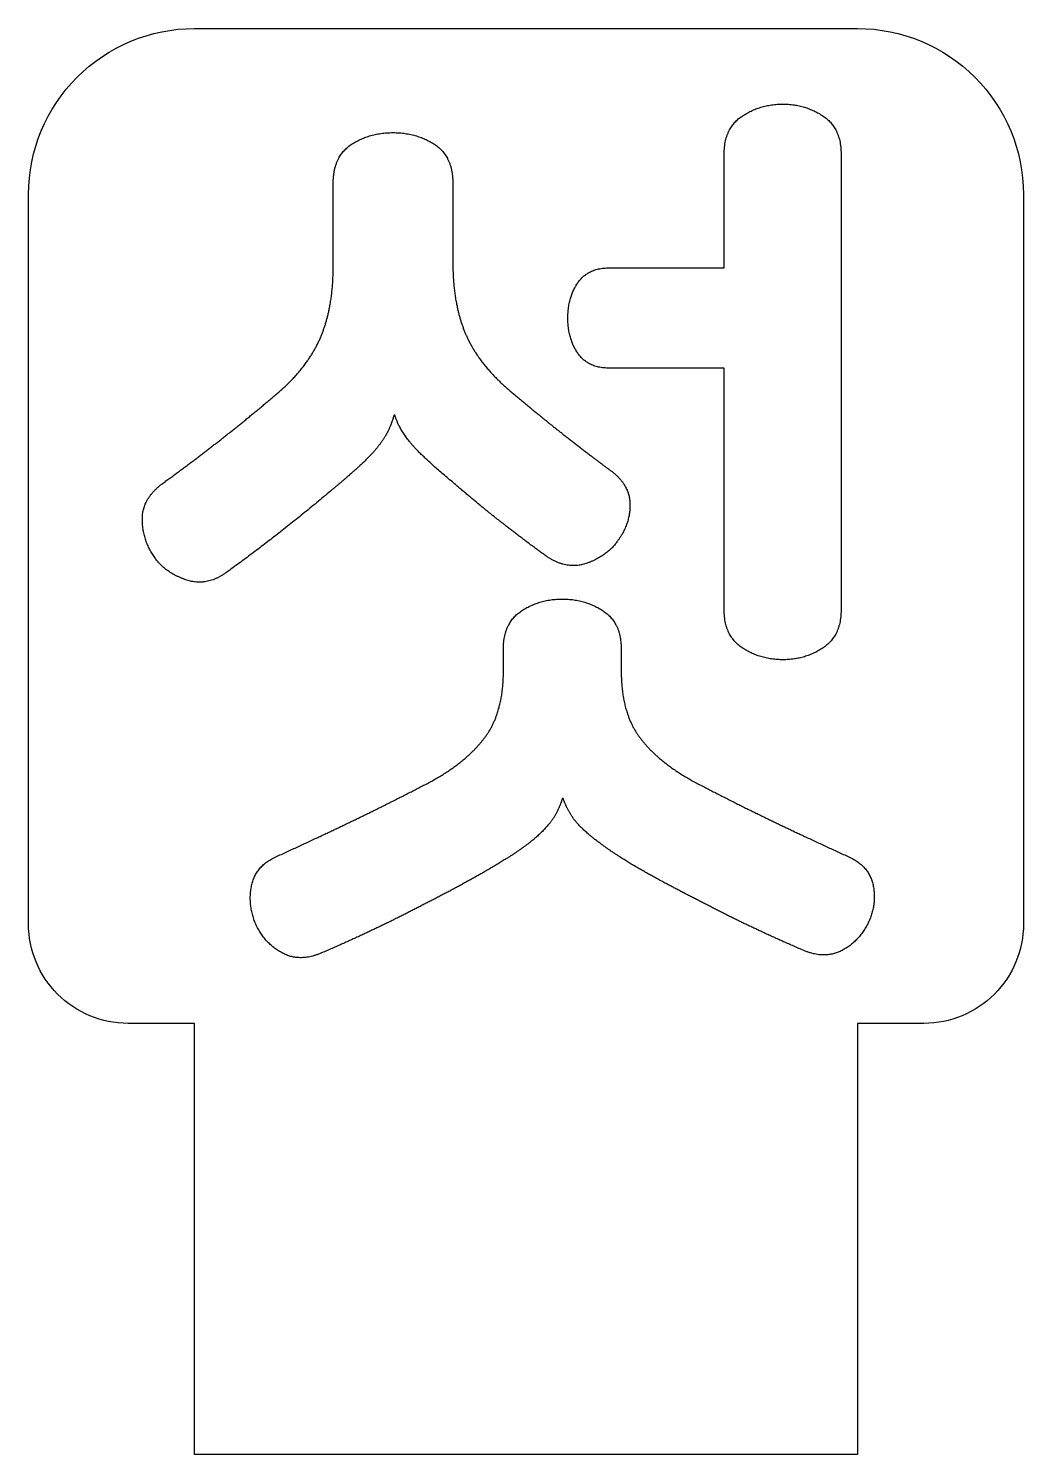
# Model space of a CAD drawing. Header units: millimetres. Extents: x 350 to 380, y -39 to 4.
import ezdxf

# ---------------------------------------------------------------- set-up
doc = ezdxf.new("R2010")
doc.units = ezdxf.units.MM
doc.layers.get('0').update_dxf_attribs({"linetype": 'CONTINUOUS'})

msp = doc.modelspace()

# ---------------------------------------------------------------- linework, layer by layer
for p, q in [((370.977, -3.218), (370.977, 0.222)), ((374.5, 0.222), (374.5, -13.537)), ((359.188, -3.162), (359.188, -0.666)), ((362.794, -0.666), (362.794, -3.051)), ((367.51, -3.218), (370.977, -3.218)), ((370.977, -6.241), (367.51, -6.241)), ((370.977, -13.537), (370.977, -6.241)), ((361.046, -7.656), (361.019, -7.656)), ((364.32, -15.368), (364.32, -14.702)), ((367.87, -14.702), (367.87, -15.368)), ((366.123, -19.223), (366.095, -19.223))]:
    msp.add_line(p, q)
msp.add_lwpolyline([(353, -26, -0.414214), (350, -23), (350, -1, -0.414214), (355, 4), (375, 4, -0.414214), (380, -1), (380, -23, -0.414214), (377, -26), (375, -26), (375, -39), (355, -39), (355, -26)], format="xyb", close=True)
for points in [[(370.977, 0.222), (370.977, 0.999), (371.518, 1.359)], [(371.518, 1.359), (372.059, 1.72), (372.752, 1.72)], [(372.752, 1.72), (373.418, 1.72), (373.959, 1.359)], [(373.959, 1.359), (374.5, 0.999), (374.5, 0.222)], [(359.188, -0.666), (359.188, 0.139), (359.729, 0.499)], [(359.729, 0.499), (360.27, 0.86), (360.991, 0.86)], [(360.991, 0.86), (361.712, 0.86), (362.253, 0.499)], [(362.253, 0.499), (362.794, 0.139), (362.794, -0.666)], [(358.813, -5.298), (359.188, -4.411), (359.188, -3.162)], [(362.794, -3.051), (362.794, -4.3), (363.169, -5.187)], [(366.567, -3.662), (366.872, -3.218), (367.51, -3.218)], [(366.261, -4.743), (366.261, -4.105), (366.567, -3.662)], [(366.567, -5.798), (366.261, -5.354), (366.261, -4.743)], [(357.551, -6.963), (358.439, -6.186), (358.813, -5.298)], [(363.169, -5.187), (363.543, -6.075), (364.431, -6.852)], [(367.51, -6.241), (366.872, -6.241), (366.567, -5.798)], [(364.431, -6.852), (365.346, -7.628), (366.123, -8.239)], [(355.804, -8.391), (356.636, -7.739), (357.551, -6.963)], [(361.019, -7.656), (360.963, -7.878), (360.852, -8.114)], [(361.504, -8.474), (361.157, -8.044), (361.046, -7.656)], [(360.852, -8.114), (360.741, -8.35), (360.533, -8.613)], [(354.056, -9.709), (354.972, -9.043), (355.804, -8.391)], [(362.822, -9.709), (361.851, -8.904), (361.504, -8.474)], [(366.123, -8.239), (366.899, -8.849), (367.537, -9.32)], [(360.533, -8.613), (360.325, -8.877), (359.992, -9.182)], [(359.992, -9.182), (359.66, -9.487), (359.16, -9.903)], [(367.537, -9.32), (368.12, -9.736), (368.134, -10.333)], [(353.432, -10.818), (353.418, -10.18), (354.056, -9.709)], [(364.361, -10.971), (363.626, -10.402), (362.822, -9.709)], [(359.16, -9.903), (357.551, -11.262), (355.97, -12.399)], [(368.134, -10.333), (368.148, -10.929), (367.759, -11.456)], [(353.807, -11.956), (353.446, -11.456), (353.432, -10.818)], [(365.596, -11.9), (365.096, -11.54), (364.361, -10.971)], [(367.759, -11.456), (367.454, -11.9), (366.844, -12.122)], [(354.736, -12.621), (354.112, -12.399), (353.807, -11.956)], [(366.844, -12.122), (366.234, -12.344), (365.596, -11.9)], [(355.97, -12.399), (355.36, -12.843), (354.736, -12.621)], [(364.861, -13.564), (365.402, -13.204), (366.095, -13.204)], [(366.095, -13.204), (366.788, -13.204), (367.329, -13.564)], [(364.32, -14.702), (364.32, -13.925), (364.861, -13.564)], [(367.329, -13.564), (367.87, -13.925), (367.87, -14.702)], [(371.518, -14.674), (370.977, -14.313), (370.977, -13.537)], [(374.5, -13.537), (374.5, -14.313), (373.959, -14.674)], [(372.752, -15.035), (372.059, -15.035), (371.518, -14.674)], [(373.959, -14.674), (373.418, -15.035), (372.752, -15.035)], [(363.751, -17.393), (364.32, -16.644), (364.32, -15.368)], [(367.87, -15.368), (367.87, -16.644), (368.439, -17.393)], [(362.101, -18.724), (363.182, -18.141), (363.751, -17.393)], [(368.439, -17.393), (369.008, -18.141), (370.089, -18.724)], [(359.812, -19.875), (360.936, -19.334), (362.101, -18.724)], [(370.089, -18.724), (371.255, -19.334), (372.378, -19.875)], [(366.095, -19.223), (366.012, -19.501), (365.845, -19.778)], [(366.372, -19.736), (366.206, -19.473), (366.123, -19.223)], [(365.845, -19.778), (365.679, -20.055), (365.318, -20.374)], [(366.899, -20.305), (366.539, -20), (366.372, -19.736)], [(357.413, -20.999), (358.689, -20.416), (359.812, -19.875)], [(372.378, -19.875), (373.501, -20.416), (374.777, -20.999)], [(365.318, -20.374), (364.958, -20.693), (364.375, -21.054)], [(367.815, -20.971), (367.26, -20.61), (366.899, -20.305)], [(356.719, -21.886), (356.83, -21.276), (357.413, -20.999)], [(364.375, -21.054), (363.793, -21.415), (362.933, -21.886)], [(369.257, -21.803), (368.37, -21.331), (367.815, -20.971)], [(374.777, -20.999), (375.36, -21.276), (375.471, -21.859)], [(356.886, -23.079), (356.608, -22.497), (356.719, -21.886)], [(362.933, -21.886), (361.99, -22.386), (361.019, -22.871)], [(371.171, -22.788), (370.2, -22.302), (369.257, -21.803)], [(375.471, -21.859), (375.582, -22.441), (375.304, -22.996)], [(373.307, -23.773), (372.142, -23.273), (371.171, -22.788)], [(357.69, -23.897), (357.163, -23.634), (356.886, -23.079)], [(361.019, -22.871), (360.048, -23.356), (358.883, -23.856)], [(375.304, -22.996), (375.027, -23.551), (374.5, -23.814)], [(358.883, -23.856), (358.217, -24.161), (357.69, -23.897)], [(374.5, -23.814), (373.973, -24.078), (373.307, -23.773)]]:
    msp.add_open_spline(points, degree=2)

doc.saveas('drawing.dxf')
